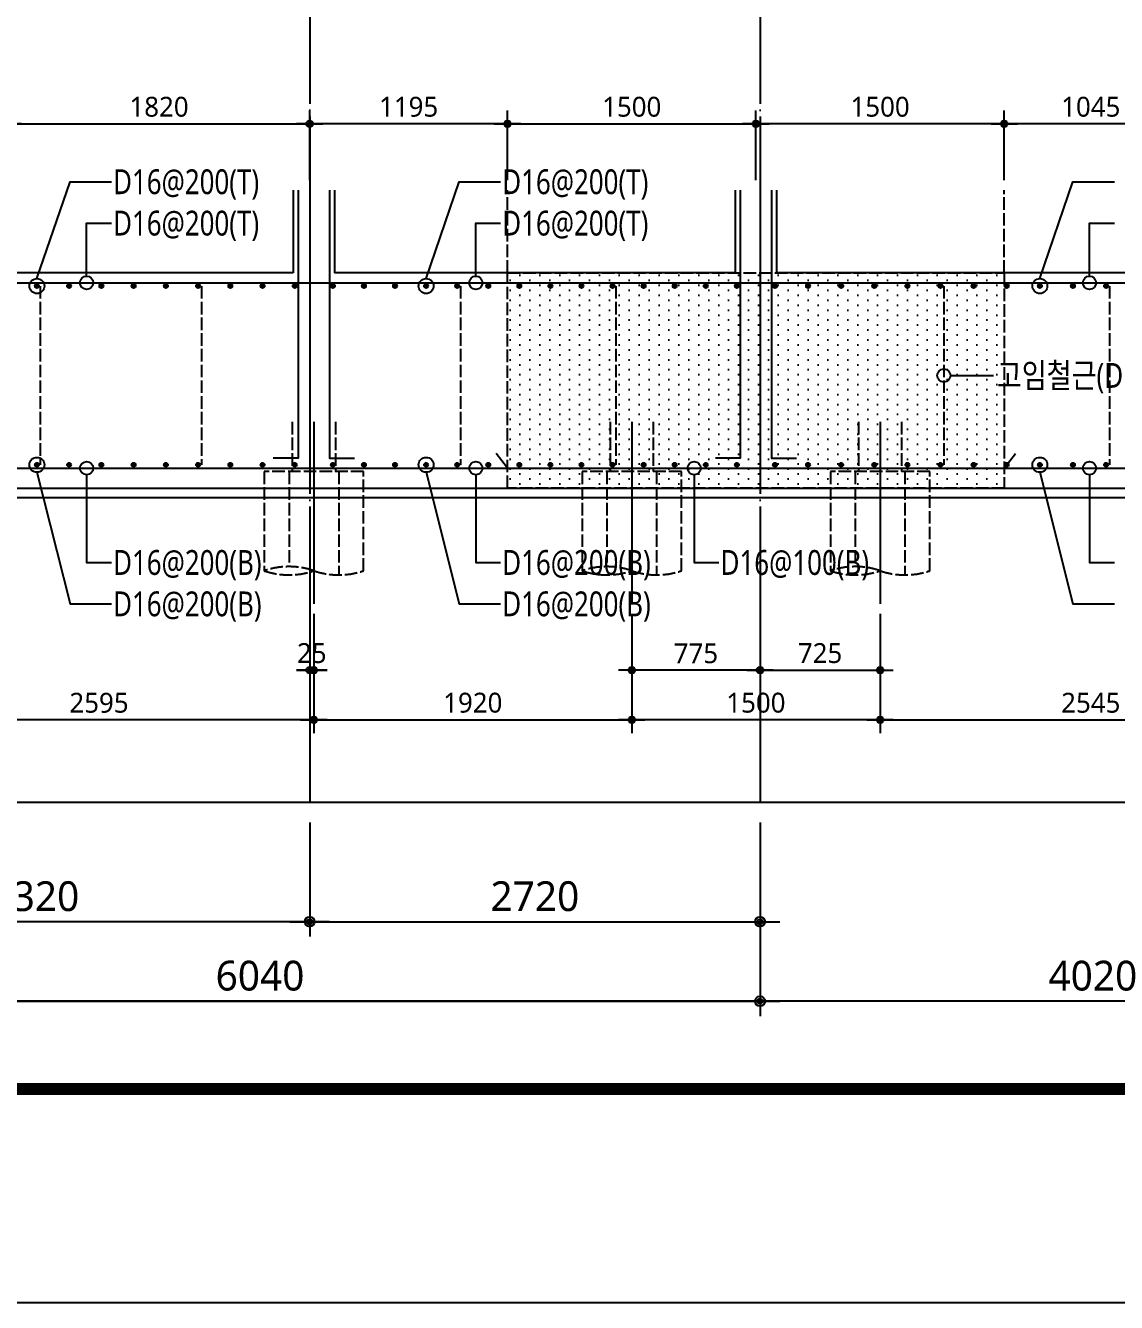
# Model space of a CAD drawing. Header units: millimetres. Extents: x 317501 to 814054, y -400799 to -14117.
# Drawn here: x 734198 to 740787, y -63787 to -56074 of the extents above; entities that cross this region are included whole.
import ezdxf
from ezdxf.enums import TextEntityAlignment as Align

# ---------------------------------------------------------------- set-up
doc = ezdxf.new("R2010")
doc.units = ezdxf.units.MM
doc.header["$LTSCALE"] = 38
doc.linetypes.add('CEN', pattern=[62, 60, -1, 0, -1])
doc.linetypes.add('HID', pattern=[2.5, 2, -0.5])
doc.layers.get('Defpoints').update_dxf_attribs({"color": 145})
for name, color, linetype in [('BAR1', 3, 'Continuous'), ('BARR', 1, 'Continuous'), ('CEN', 1, 'CEN'), ('DIM', 7, 'Continuous'), ('DOT', 3, 'Continuous'), ('FORM_고양장항A-1BL-S-성능$0$FORM', 7, 'Continuous'), ('LEADER', 7, 'Continuous'), ('PI', 4, 'HID'), ('T', 1, 'Continuous'), ('W1', 11, 'Continuous'), ('고임철근', 4, 'HID'), ('버림', 8, 'Continuous'), ('보강구간', 6, 'HID')]:
    doc.layers.add(name, color=color, linetype=linetype)
doc.layers.add('DEFPOINT', color=144, linetype='Continuous', plot=False)
doc.layers.add('FORM_고양장항A-1BL-S-성능$0$DEFPOINT', color=144, linetype='Continuous', plot=False)
doc.layers.add('TEXT', color=3, linetype='Continuous', lineweight=9)
doc.styles.add('맑은고딕', font='malgun.ttf')
doc.dimstyles.new('DIM_40', dxfattribs={"dimscale": 40, "dimtxt": 3, "dimasz": 1, "dimexe": 2, "dimexo": 1.5, "dimgap": 1, "dimtad": 1, "dimdec": 0, "dimzin": 0, "dimdsep": 46, "dimtxsty": '맑은고딕', "dimblk1": 'DIMDOT', "dimblk2": 'DIMDOT', "dimsah": 1, "dimcen": 0.09, "dimdle": 2, "dimclrd": 7, "dimclre": 7, "dimclrt": 6, "dimadec": 0, "dimazin": 0, "dimtfac": 1, "dimtdec": 0, "dimtix": 1, "dimtmove": 2, "dimatfit": 3, "dimldrblk": 'DIMDOT', "dimfxl": 0, "dimtolj": 1, "dimtzin": 0, "dimarcsym": 0})
doc.dimstyles.new('DIM_60', dxfattribs={"dimscale": 60, "dimtxt": 3, "dimasz": 1, "dimexe": 1.5, "dimexo": 2, "dimgap": 1, "dimtad": 1, "dimdec": 0, "dimzin": 0, "dimdsep": 46, "dimtxsty": '맑은고딕', "dimblk1": 'DIMDOT', "dimblk2": 'DIMDOT', "dimsah": 1, "dimcen": 0.09, "dimdle": 2, "dimclrd": 7, "dimclre": 7, "dimclrt": 3, "dimadec": 0, "dimazin": 0, "dimtfac": 1, "dimtdec": 0, "dimtix": 1, "dimtmove": 2, "dimatfit": 3, "dimldrblk": 'DIMDOT', "dimfxl": 0, "dimtolj": 1, "dimtzin": 0, "dimarcsym": 0})

# ---------------------------------------------------------------- blocks, each defined once
blk = doc.blocks.new('FORM_고양장항A-1BL-S-성능')
at = {"layer": 'FORM_고양장항A-1BL-S-성능$0$DEFPOINT'}
blk.add_lwpolyline([(0, 594), (0, 0), (841, 0), (841, 594), (0, 594)], dxfattribs=at)
at = {"layer": 'FORM_고양장항A-1BL-S-성능$0$FORM'}
for points in [[(25, 573), (25, 21), (757, 21), (757, 573)], [(26, 572), (26, 22), (756, 22), (756, 572)]]:
    blk.add_lwpolyline(points, close=True, dxfattribs=at)
at = {"layer": 'FORM_고양장항A-1BL-S-성능$0$FORM', "const_width": 1}
blk.add_lwpolyline([(25.5, 572.5), (25.5, 21.5), (756.5, 21.5), (756.5, 572.5)], close=True, dxfattribs=at)
blk = doc.blocks.new('DIMDOT')
at = {"layer": 'DIM', "linetype": 'Continuous'}
blk.add_line((-2, 0), (2, 0), dxfattribs=at)
for radius in [0.5, 0.25]:
    blk.add_circle((0, 0), radius, dxfattribs=at)
blk = doc.blocks.new('*D71')
at = {"layer": 'Defpoints', "color": 0, "linetype": 'Continuous', "transparency": 16777216}
for p in [(738633.9, -60767.5), (742653.9, -60767.5), (738633.9, -61967.5)]:
    blk.add_point(p, dxfattribs=at)
at = {"layer": 'DIM', "color": 7, "linetype": 'Continuous', "lineweight": -2, "transparency": 16777216}
for p, q in [((738633.9, -60887.5), (738633.9, -62057.5)), ((742653.9, -60887.5), (742653.9, -62057.5)), ((742593.9, -61967.5), (738693.9, -61967.5))]:
    blk.add_line(p, q, dxfattribs=at)
at = {"layer": 'DIM', "color": 7, "linetype": 'Continuous', "lineweight": -2, "transparency": 16777216, "xscale": 60, "yscale": 60, "zscale": 60, "rotation": 180}
blk.add_blockref('DIMDOT', (738633.9, -61967.5), dxfattribs=at)
at = {"layer": 'DIM', "color": 7, "linetype": 'Continuous', "lineweight": -2, "transparency": 16777216, "xscale": 60, "yscale": 60, "zscale": 60}
blk.add_blockref('DIMDOT', (742653.9, -61967.5), dxfattribs=at)
at = {"layer": 'DIM', "color": 3, "linetype": 'Continuous', "transparency": 16777216, "insert": (740643.9, -61814.5), "char_height": 180, "attachment_point": 5, "style": '맑은고딕'}
blk.add_mtext('\\A1;4020', dxfattribs=at)
blk = doc.blocks.new('*D73')
at = {"layer": 'Defpoints', "color": 0, "linetype": 'Continuous', "transparency": 16777216}
for p in [(732593.9, -60767.5), (738633.9, -60767.5), (738633.9, -61967.5)]:
    blk.add_point(p, dxfattribs=at)
at = {"layer": 'DIM', "color": 7, "linetype": 'Continuous', "lineweight": -2, "transparency": 16777216}
for p, q in [((732593.9, -60887.5), (732593.9, -62057.5)), ((738633.9, -60887.5), (738633.9, -62057.5)), ((732653.9, -61967.5), (738573.9, -61967.5))]:
    blk.add_line(p, q, dxfattribs=at)
at = {"layer": 'DIM', "color": 7, "linetype": 'Continuous', "lineweight": -2, "transparency": 16777216, "xscale": 60, "yscale": 60, "zscale": 60, "rotation": 180}
blk.add_blockref('DIMDOT', (732593.9, -61967.5), dxfattribs=at)
at = {"layer": 'DIM', "color": 7, "linetype": 'Continuous', "lineweight": -2, "transparency": 16777216, "xscale": 60, "yscale": 60, "zscale": 60}
blk.add_blockref('DIMDOT', (738633.9, -61967.5), dxfattribs=at)
at = {"layer": 'DIM', "color": 3, "linetype": 'Continuous', "transparency": 16777216, "insert": (735613.9, -61814.5), "char_height": 180, "attachment_point": 5, "style": '맑은고딕'}
blk.add_mtext('\\A1;6040', dxfattribs=at)
blk = doc.blocks.new('*D74')
at = {"layer": 'Defpoints', "color": 0, "linetype": 'Continuous', "transparency": 16777216}
for p in [(735913.9, -60767.5), (738633.9, -60767.5), (738633.9, -61487.5)]:
    blk.add_point(p, dxfattribs=at)
at = {"layer": 'DIM', "color": 7, "linetype": 'Continuous', "lineweight": -2, "transparency": 16777216}
for p, q in [((735913.9, -60887.5), (735913.9, -61577.5)), ((738633.9, -60887.5), (738633.9, -61577.5)), ((735973.9, -61487.5), (738573.9, -61487.5))]:
    blk.add_line(p, q, dxfattribs=at)
at = {"layer": 'DIM', "color": 7, "linetype": 'Continuous', "lineweight": -2, "transparency": 16777216, "xscale": 60, "yscale": 60, "zscale": 60, "rotation": 180}
blk.add_blockref('DIMDOT', (735913.9, -61487.5), dxfattribs=at)
at = {"layer": 'DIM', "color": 7, "linetype": 'Continuous', "lineweight": -2, "transparency": 16777216, "xscale": 60, "yscale": 60, "zscale": 60}
blk.add_blockref('DIMDOT', (738633.9, -61487.5), dxfattribs=at)
at = {"layer": 'DIM', "color": 3, "linetype": 'Continuous', "transparency": 16777216, "insert": (737273.9, -61334.5), "char_height": 180, "attachment_point": 5, "style": '맑은고딕'}
blk.add_mtext('\\A1;2720', dxfattribs=at)
blk = doc.blocks.new('*D75')
at = {"layer": 'Defpoints', "color": 0, "linetype": 'Continuous', "transparency": 16777216}
for p in [(732593.9, -60767.5), (735913.9, -60767.5), (732593.9, -61487.5)]:
    blk.add_point(p, dxfattribs=at)
at = {"layer": 'DIM', "color": 7, "linetype": 'Continuous', "lineweight": -2, "transparency": 16777216}
for p, q in [((732593.9, -60887.5), (732593.9, -61577.5)), ((735913.9, -60887.5), (735913.9, -61577.5)), ((735853.9, -61487.5), (732653.9, -61487.5))]:
    blk.add_line(p, q, dxfattribs=at)
at = {"layer": 'DIM', "color": 7, "linetype": 'Continuous', "lineweight": -2, "transparency": 16777216, "xscale": 60, "yscale": 60, "zscale": 60, "rotation": 180}
blk.add_blockref('DIMDOT', (732593.9, -61487.5), dxfattribs=at)
at = {"layer": 'DIM', "color": 7, "linetype": 'Continuous', "lineweight": -2, "transparency": 16777216, "xscale": 60, "yscale": 60, "zscale": 60}
blk.add_blockref('DIMDOT', (735913.9, -61487.5), dxfattribs=at)
at = {"layer": 'DIM', "color": 3, "linetype": 'Continuous', "transparency": 16777216, "insert": (734253.9, -61334.5), "char_height": 180, "attachment_point": 5, "style": '맑은고딕'}
blk.add_mtext('\\A1;3320', dxfattribs=at)
blk = doc.blocks.new('BAR')
at = {"layer": 'BARR'}
h = blk.add_hatch(color=256, dxfattribs=at)
edge = h.paths.add_edge_path()
edge.add_arc((0, 0), 15, 0, 360)
blk.add_circle((0, 0), 15, dxfattribs=at)
blk = doc.blocks.new('p')
at = {"layer": 'PI'}
for p, q in [((-130, 300), (-130, 0)), ((130, 300), (130, 0)), ((300, 0), (-300, 0)), ((-300, 0), (-300, -600)), ((-150, 0), (-150, -575)), ((150, 0), (150, -625)), ((300, -600), (300, 0))]:
    blk.add_line(p, q, dxfattribs=at)
at = {"layer": 'PI', "color": 6, "linetype": 'Continuous'}
blk.add_line((0, 300, 0), (0, -800, 0), dxfattribs=at)
at = {"layer": 'PI'}
for centre, start, end in [((-150, -1037.5), 71.07536, 108.92464), ((-150, -162.5), 251.07536, 288.92464), ((150, -162.5), 251.07536, 288.92464)]:
    blk.add_arc(centre, 462.5, start, end, dxfattribs=at)
blk = doc.blocks.new('*D425')
at = {"layer": 'Defpoints', "color": 0, "linetype": 'Continuous', "transparency": 16777216}
for p in [(733343.9, -59567.5, 0), (735938.9, -59567.5, 0), (733343.9, -60267.5, 0)]:
    blk.add_point(p, dxfattribs=at)
at = {"layer": 'DIM', "color": 7, "linetype": 'Continuous', "lineweight": -2, "transparency": 16777216}
for p, q in [((733343.9, -59627.5, 0), (733343.9, -60347.5, 0)), ((735938.9, -59627.5, 0), (735938.9, -60347.5, 0)), ((735898.9, -60267.5, 0), (733383.9, -60267.5, 0))]:
    blk.add_line(p, q, dxfattribs=at)
at = {"layer": 'DIM', "color": 7, "linetype": 'Continuous', "lineweight": -2, "transparency": 16777216, "xscale": 40, "yscale": 40, "zscale": 40, "rotation": 180}
blk.add_blockref('DIMDOT', (733343.9, -60267.5, 0), dxfattribs=at)
at = {"layer": 'DIM', "color": 7, "linetype": 'Continuous', "lineweight": -2, "transparency": 16777216, "xscale": 40, "yscale": 40, "zscale": 40}
blk.add_blockref('DIMDOT', (735938.9, -60267.5, 0), dxfattribs=at)
at = {"layer": 'DIM', "color": 6, "linetype": 'Continuous', "transparency": 16777216, "insert": (734641.4, -60165.5, 0), "char_height": 120, "attachment_point": 5, "style": '맑은고딕'}
blk.add_mtext('\\A1;2595', dxfattribs=at)
blk = doc.blocks.new('*D426')
at = {"layer": 'Defpoints', "color": 0, "linetype": 'Continuous', "transparency": 16777216}
for p in [(735938.9, -59567.5, 0), (737858.9, -59567.5, 0), (737858.9, -60267.5, 0)]:
    blk.add_point(p, dxfattribs=at)
at = {"layer": 'DIM', "color": 7, "linetype": 'Continuous', "lineweight": -2, "transparency": 16777216}
for p, q in [((735938.9, -59627.5, 0), (735938.9, -60347.5, 0)), ((737858.9, -59627.5, 0), (737858.9, -60347.5, 0)), ((735978.9, -60267.5, 0), (737818.9, -60267.5, 0))]:
    blk.add_line(p, q, dxfattribs=at)
at = {"layer": 'DIM', "color": 7, "linetype": 'Continuous', "lineweight": -2, "transparency": 16777216, "xscale": 40, "yscale": 40, "zscale": 40, "rotation": 180}
blk.add_blockref('DIMDOT', (735938.9, -60267.5, 0), dxfattribs=at)
at = {"layer": 'DIM', "color": 7, "linetype": 'Continuous', "lineweight": -2, "transparency": 16777216, "xscale": 40, "yscale": 40, "zscale": 40}
blk.add_blockref('DIMDOT', (737858.9, -60267.5, 0), dxfattribs=at)
at = {"layer": 'DIM', "color": 6, "linetype": 'Continuous', "transparency": 16777216, "insert": (736898.9, -60165.1, 0), "char_height": 120, "attachment_point": 5, "style": '맑은고딕'}
blk.add_mtext('\\A1;1920', dxfattribs=at)
blk = doc.blocks.new('*D427')
at = {"layer": 'Defpoints', "color": 0, "linetype": 'Continuous', "transparency": 16777216}
for p in [(737858.9, -59567.5, 0), (739358.9, -59567.5, 0), (737858.9, -60267.5, 0)]:
    blk.add_point(p, dxfattribs=at)
at = {"layer": 'DIM', "color": 7, "linetype": 'Continuous', "lineweight": -2, "transparency": 16777216}
for p, q in [((737858.9, -59627.5, 0), (737858.9, -60347.5, 0)), ((739358.9, -59627.5, 0), (739358.9, -60347.5, 0)), ((739318.9, -60267.5, 0), (737898.9, -60267.5, 0))]:
    blk.add_line(p, q, dxfattribs=at)
at = {"layer": 'DIM', "color": 7, "linetype": 'Continuous', "lineweight": -2, "transparency": 16777216, "xscale": 40, "yscale": 40, "zscale": 40, "rotation": 180}
blk.add_blockref('DIMDOT', (737858.9, -60267.5, 0), dxfattribs=at)
at = {"layer": 'DIM', "color": 7, "linetype": 'Continuous', "lineweight": -2, "transparency": 16777216, "xscale": 40, "yscale": 40, "zscale": 40}
blk.add_blockref('DIMDOT', (739358.9, -60267.5, 0), dxfattribs=at)
at = {"layer": 'DIM', "color": 6, "linetype": 'Continuous', "transparency": 16777216, "insert": (738608.9, -60165.1, 0), "char_height": 120, "attachment_point": 5, "style": '맑은고딕'}
blk.add_mtext('\\A1;1500', dxfattribs=at)
blk = doc.blocks.new('*D428')
at = {"layer": 'Defpoints', "color": 0, "linetype": 'Continuous', "transparency": 16777216}
for p in [(739358.9, -59567.5, 0), (741903.9, -59567.5, 0), (741903.9, -60267.5, 0)]:
    blk.add_point(p, dxfattribs=at)
at = {"layer": 'DIM', "color": 7, "linetype": 'Continuous', "lineweight": -2, "transparency": 16777216}
for p, q in [((739358.9, -59627.5, 0), (739358.9, -60347.5, 0)), ((741903.9, -59627.5, 0), (741903.9, -60347.5, 0)), ((739398.9, -60267.5, 0), (741863.9, -60267.5, 0))]:
    blk.add_line(p, q, dxfattribs=at)
at = {"layer": 'DIM', "color": 7, "linetype": 'Continuous', "lineweight": -2, "transparency": 16777216, "xscale": 40, "yscale": 40, "zscale": 40, "rotation": 180}
blk.add_blockref('DIMDOT', (739358.9, -60267.5, 0), dxfattribs=at)
at = {"layer": 'DIM', "color": 7, "linetype": 'Continuous', "lineweight": -2, "transparency": 16777216, "xscale": 40, "yscale": 40, "zscale": 40}
blk.add_blockref('DIMDOT', (741903.9, -60267.5, 0), dxfattribs=at)
at = {"layer": 'DIM', "color": 6, "linetype": 'Continuous', "transparency": 16777216, "insert": (740631.4, -60165.5, 0), "char_height": 120, "attachment_point": 5, "style": '맑은고딕'}
blk.add_mtext('\\A1;2545', dxfattribs=at)
blk = doc.blocks.new('*D439')
at = {"layer": 'Defpoints', "color": 0, "linetype": 'Continuous', "transparency": 16777216}
for p in [(737858.9, -59567.5, 0), (738633.9, -59567.5), (737858.9, -59967.5, 0)]:
    blk.add_point(p, dxfattribs=at)
at = {"layer": 'DIM', "color": 7, "linetype": 'Continuous', "lineweight": -2, "transparency": 16777216}
for p, q in [((737858.9, -59627.5, 0), (737858.9, -60047.5, 0)), ((738633.9, -59627.5, 0), (738633.9, -60047.5, 0)), ((738593.9, -59967.5, 0), (737898.9, -59967.5, 0))]:
    blk.add_line(p, q, dxfattribs=at)
at = {"layer": 'DIM', "color": 7, "linetype": 'Continuous', "lineweight": -2, "transparency": 16777216, "xscale": 40, "yscale": 40, "zscale": 40, "rotation": 180}
blk.add_blockref('DIMDOT', (737858.9, -59967.5, 0), dxfattribs=at)
at = {"layer": 'DIM', "color": 7, "linetype": 'Continuous', "lineweight": -2, "transparency": 16777216, "xscale": 40, "yscale": 40, "zscale": 40}
blk.add_blockref('DIMDOT', (738633.9, -59967.5, 0), dxfattribs=at)
at = {"layer": 'DIM', "color": 6, "linetype": 'Continuous', "transparency": 16777216, "insert": (738246.4, -59866.5, 0), "char_height": 120, "attachment_point": 5, "style": '맑은고딕'}
blk.add_mtext('\\A1;775', dxfattribs=at)
blk = doc.blocks.new('*D440')
at = {"layer": 'Defpoints', "color": 0, "linetype": 'Continuous', "transparency": 16777216}
for p in [(738633.9, -59567.5), (739358.9, -59567.5, 0), (739358.9, -59967.5, 0)]:
    blk.add_point(p, dxfattribs=at)
at = {"layer": 'DIM', "color": 7, "linetype": 'Continuous', "lineweight": -2, "transparency": 16777216}
for p, q in [((738633.9, -59627.5, 0), (738633.9, -60047.5, 0)), ((739358.9, -59627.5, 0), (739358.9, -60047.5, 0)), ((738673.9, -59967.5, 0), (739318.9, -59967.5, 0))]:
    blk.add_line(p, q, dxfattribs=at)
at = {"layer": 'DIM', "color": 7, "linetype": 'Continuous', "lineweight": -2, "transparency": 16777216, "xscale": 40, "yscale": 40, "zscale": 40, "rotation": 180}
blk.add_blockref('DIMDOT', (738633.9, -59967.5, 0), dxfattribs=at)
at = {"layer": 'DIM', "color": 7, "linetype": 'Continuous', "lineweight": -2, "transparency": 16777216, "xscale": 40, "yscale": 40, "zscale": 40}
blk.add_blockref('DIMDOT', (739358.9, -59967.5, 0), dxfattribs=at)
at = {"layer": 'DIM', "color": 6, "linetype": 'Continuous', "transparency": 16777216, "insert": (738996.4, -59865.5, 0), "char_height": 120, "attachment_point": 5, "style": '맑은고딕'}
blk.add_mtext('\\A1;725', dxfattribs=at)
blk = doc.blocks.new('*D449')
at = {"layer": 'Defpoints', "color": 0, "linetype": 'Continuous', "transparency": 16777216}
for p in [(735913.9, -59567.5), (735938.9, -59567.5), (735913.9, -59967.5)]:
    blk.add_point(p, dxfattribs=at)
at = {"layer": 'DIM', "color": 7, "linetype": 'Continuous', "lineweight": -2, "transparency": 16777216}
for p, q in [((735913.9, -59627.5), (735913.9, -60047.5)), ((735938.9, -59627.5), (735938.9, -60047.5)), ((735873.9, -59967.5), (735833.9, -59967.5)), ((735938.9, -59967.5), (735913.9, -59967.5)), ((735978.9, -59967.5), (736018.9, -59967.5))]:
    blk.add_line(p, q, dxfattribs=at)
at = {"layer": 'DIM', "color": 7, "linetype": 'Continuous', "lineweight": -2, "transparency": 16777216, "xscale": 40, "yscale": 40, "zscale": 40}
blk.add_blockref('DIMDOT', (735913.9, -59967.5), dxfattribs=at)
at = {"layer": 'DIM', "color": 7, "linetype": 'Continuous', "lineweight": -2, "transparency": 16777216, "xscale": 40, "yscale": 40, "zscale": 40, "rotation": 180}
blk.add_blockref('DIMDOT', (735938.9, -59967.5), dxfattribs=at)
at = {"layer": 'DIM', "color": 6, "linetype": 'Continuous', "transparency": 16777216, "insert": (735926.4, -59865.5), "char_height": 120, "attachment_point": 5, "style": '맑은고딕'}
blk.add_mtext('\\A1;25', dxfattribs=at)
blk = doc.blocks.new('*D453')
at = {"layer": 'Defpoints', "color": 0, "linetype": 'Continuous', "transparency": 16777216}
for p in [(738608.9, -56667.5), (738608.9, -57067.5), (740108.9, -57067.5)]:
    blk.add_point(p, dxfattribs=at)
at = {"layer": 'DIM', "color": 7, "linetype": 'Continuous', "lineweight": -2, "transparency": 16777216}
for p, q in [((738608.9, -57007.5), (738608.9, -56587.5)), ((740108.9, -57007.5), (740108.9, -56587.5)), ((740068.9, -56667.5), (738648.9, -56667.5))]:
    blk.add_line(p, q, dxfattribs=at)
at = {"layer": 'DIM', "color": 7, "linetype": 'Continuous', "lineweight": -2, "transparency": 16777216, "xscale": 40, "yscale": 40, "zscale": 40, "rotation": 180}
blk.add_blockref('DIMDOT', (738608.9, -56667.5), dxfattribs=at)
at = {"layer": 'DIM', "color": 7, "linetype": 'Continuous', "lineweight": -2, "transparency": 16777216, "xscale": 40, "yscale": 40, "zscale": 40}
blk.add_blockref('DIMDOT', (740108.9, -56667.5), dxfattribs=at)
at = {"layer": 'DIM', "color": 6, "linetype": 'Continuous', "transparency": 16777216, "insert": (739358.9, -56565.1), "char_height": 120, "attachment_point": 5, "style": '맑은고딕'}
blk.add_mtext('\\A1;1500', dxfattribs=at)
blk = doc.blocks.new('*D454')
at = {"layer": 'Defpoints', "color": 0, "linetype": 'Continuous', "transparency": 16777216}
for p in [(738608.9, -56667.5), (737108.9, -57067.5), (738608.9, -57067.5)]:
    blk.add_point(p, dxfattribs=at)
at = {"layer": 'DIM', "color": 7, "linetype": 'Continuous', "lineweight": -2, "transparency": 16777216}
for p, q in [((737108.9, -57007.5), (737108.9, -56587.5)), ((738608.9, -57007.5), (738608.9, -56587.5)), ((737148.9, -56667.5), (738568.9, -56667.5))]:
    blk.add_line(p, q, dxfattribs=at)
at = {"layer": 'DIM', "color": 7, "linetype": 'Continuous', "lineweight": -2, "transparency": 16777216, "xscale": 40, "yscale": 40, "zscale": 40, "rotation": 180}
blk.add_blockref('DIMDOT', (737108.9, -56667.5), dxfattribs=at)
at = {"layer": 'DIM', "color": 7, "linetype": 'Continuous', "lineweight": -2, "transparency": 16777216, "xscale": 40, "yscale": 40, "zscale": 40}
blk.add_blockref('DIMDOT', (738608.9, -56667.5), dxfattribs=at)
at = {"layer": 'DIM', "color": 6, "linetype": 'Continuous', "transparency": 16777216, "insert": (737858.9, -56565.1), "char_height": 120, "attachment_point": 5, "style": '맑은고딕'}
blk.add_mtext('\\A1;1500', dxfattribs=at)
blk = doc.blocks.new('*D464')
at = {"layer": 'Defpoints', "color": 0, "linetype": 'Continuous', "transparency": 16777216}
for p in [(735913.9, -56667.5), (735913.9, -57067.5), (737108.9, -57067.5)]:
    blk.add_point(p, dxfattribs=at)
at = {"layer": 'DIM', "color": 7, "linetype": 'Continuous', "lineweight": -2, "transparency": 16777216}
for p, q in [((735913.9, -57007.5), (735913.9, -56587.5)), ((737108.9, -57007.5), (737108.9, -56587.5)), ((737068.9, -56667.5), (735953.9, -56667.5))]:
    blk.add_line(p, q, dxfattribs=at)
at = {"layer": 'DIM', "color": 7, "linetype": 'Continuous', "lineweight": -2, "transparency": 16777216, "xscale": 40, "yscale": 40, "zscale": 40, "rotation": 180}
blk.add_blockref('DIMDOT', (735913.9, -56667.5), dxfattribs=at)
at = {"layer": 'DIM', "color": 7, "linetype": 'Continuous', "lineweight": -2, "transparency": 16777216, "xscale": 40, "yscale": 40, "zscale": 40}
blk.add_blockref('DIMDOT', (737108.9, -56667.5), dxfattribs=at)
at = {"layer": 'DIM', "color": 6, "linetype": 'Continuous', "transparency": 16777216, "insert": (736511.4, -56565.1), "char_height": 120, "attachment_point": 5, "style": '맑은고딕'}
blk.add_mtext('\\A1;1195', dxfattribs=at)
blk = doc.blocks.new('*D465')
at = {"layer": 'Defpoints', "color": 0, "linetype": 'Continuous', "transparency": 16777216}
for p in [(735913.9, -56667.5), (734093.9, -57067.5), (735913.9, -57067.5)]:
    blk.add_point(p, dxfattribs=at)
at = {"layer": 'DIM', "color": 7, "linetype": 'Continuous', "lineweight": -2, "transparency": 16777216}
for p, q in [((734093.9, -57007.5), (734093.9, -56587.5)), ((735913.9, -57007.5), (735913.9, -56587.5)), ((734133.9, -56667.5), (735873.9, -56667.5))]:
    blk.add_line(p, q, dxfattribs=at)
at = {"layer": 'DIM', "color": 7, "linetype": 'Continuous', "lineweight": -2, "transparency": 16777216, "xscale": 40, "yscale": 40, "zscale": 40, "rotation": 180}
blk.add_blockref('DIMDOT', (734093.9, -56667.5), dxfattribs=at)
at = {"layer": 'DIM', "color": 7, "linetype": 'Continuous', "lineweight": -2, "transparency": 16777216, "xscale": 40, "yscale": 40, "zscale": 40}
blk.add_blockref('DIMDOT', (735913.9, -56667.5), dxfattribs=at)
at = {"layer": 'DIM', "color": 6, "linetype": 'Continuous', "transparency": 16777216, "insert": (735003.9, -56565.1), "char_height": 120, "attachment_point": 5, "style": '맑은고딕'}
blk.add_mtext('\\A1;1820', dxfattribs=at)
blk = doc.blocks.new('*D466')
at = {"layer": 'Defpoints', "color": 0, "linetype": 'Continuous', "transparency": 16777216}
for p in [(740108.9, -56667.5), (740108.9, -57067.5), (741153.9, -57067.5)]:
    blk.add_point(p, dxfattribs=at)
at = {"layer": 'DIM', "color": 7, "linetype": 'Continuous', "lineweight": -2, "transparency": 16777216}
for p, q in [((740108.9, -57007.5), (740108.9, -56587.5)), ((741153.9, -57007.5), (741153.9, -56587.5)), ((741113.9, -56667.5), (740148.9, -56667.5))]:
    blk.add_line(p, q, dxfattribs=at)
at = {"layer": 'DIM', "color": 7, "linetype": 'Continuous', "lineweight": -2, "transparency": 16777216, "xscale": 40, "yscale": 40, "zscale": 40, "rotation": 180}
blk.add_blockref('DIMDOT', (740108.9, -56667.5), dxfattribs=at)
at = {"layer": 'DIM', "color": 7, "linetype": 'Continuous', "lineweight": -2, "transparency": 16777216, "xscale": 40, "yscale": 40, "zscale": 40}
blk.add_blockref('DIMDOT', (741153.9, -56667.5), dxfattribs=at)
at = {"layer": 'DIM', "color": 6, "linetype": 'Continuous', "transparency": 16777216, "insert": (740631.4, -56565.1), "char_height": 120, "attachment_point": 5, "style": '맑은고딕'}
blk.add_mtext('\\A1;1045', dxfattribs=at)

msp = doc.modelspace()

# ---------------------------------------------------------------- hatches: boundary and pattern name
at = {"layer": 'DOT'}
h = msp.add_hatch(dxfattribs=at)
h.set_pattern_fill('DOTS', color=256, scale=60, angle=-90, style=0)
h.set_pattern_definition([(270, (573923.93, -284232.5), (60, -30), [0, -60])])
h.paths.add_polyline_path([(740108.9, -57567.5), (737108.9, -57567.5), (737108.9, -58867.5), (740108.9, -58867.5)])

# ---------------------------------------------------------------- linework, layer by layer
at = {"layer": 'BAR1'}
for p, q in [((725703.9, -57627.5), (754998.9, -57627.5)), ((737108.9, -58747.5), (737040.3, -58659.5)), ((740108.9, -58747.5), (740177.6, -58659.5)), ((725703.9, -58747.5), (755143.9, -58747.5))]:
    msp.add_line(p, q, dxfattribs=at)
for points in [[(735843.9, -57067.5), (735843.9, -58687.5), (735693.9, -58687.5)], [(736033.9, -57067.5), (736033.9, -58687.5), (736183.9, -58687.5)], [(738513.9, -57067.5), (738513.9, -58687.5), (738363.9, -58687.5)], [(738703.9, -57067.5), (738703.9, -58687.5), (738853.9, -58687.5)]]:
    msp.add_lwpolyline(points, dxfattribs=at)
at = {"layer": 'CEN'}
for p, q in [((735913.9, -54267.5), (735913.9, -60767.5)), ((738633.9, -54267.5), (738633.9, -60767.5))]:
    msp.add_line(p, q, dxfattribs=at)
at = {"layer": 'DEFPOINT'}
for points in [[(723053.9, -32142.5), (764678.9, -32142.5), (764678.9, -61967.5), (723053.9, -61967.5)], [(724553.9, -33342.5), (763478.9, -33342.5), (763478.9, -60767.5), (724553.9, -60767.5)]]:
    msp.add_lwpolyline(points, close=True, dxfattribs=at)
at = {"layer": 'LEADER', "color": 7}
msp.add_line((739783.9, -58187.5), (740043.9, -58187.5), dxfattribs=at)
for points in [[(734266.4, -57602.5), (734466.4, -57017.5), (734716.4, -57017.5)], [(736617, -57602.5), (736817, -57017.5), (737067, -57017.5)], [(740323.9, -57602.5), (740523.9, -57017.5), (740773.9, -57017.5)], [(734566.4, -57587.5), (734566.4, -57267.5), (734716.4, -57267.5)], [(736917, -57587.5), (736917, -57267.5), (737067, -57267.5)], [(740623.9, -57587.5), (740623.9, -57267.5), (740773.9, -57267.5)], [(734266.4, -58772.5), (734466.4, -59567.5), (734716.4, -59567.5)], [(736617, -58772.5), (736817, -59567.5), (737067, -59567.5)], [(740323.9, -58772.5), (740523.9, -59567.5), (740773.9, -59567.5)], [(734566.4, -58787.5), (734566.4, -59317.5), (734716.4, -59317.5)], [(736917, -58787.5), (736917, -59317.5), (737067, -59317.5)], [(738235.7, -58787.5), (738235.7, -59317.5), (738385.7, -59317.5)], [(740623.9, -58787.5), (740623.9, -59317.5), (740773.9, -59317.5)]]:
    msp.add_lwpolyline(points, dxfattribs=at)
for centre, radius in [((734266.4, -57647.5), 45), ((734566.4, -57627.5), 40), ((736617, -57647.5), 45), ((736917, -57627.5), 40), ((740323.9, -57647.5), 45), ((740623.9, -57627.5), 40), ((739743.9, -58187.5), 40), ((734266.4, -58727.5), 45), ((736617, -58727.5), 45), ((740323.9, -58727.5), 45), ((734566.4, -58747.5), 40), ((736917, -58747.5), 40), ((738235.7, -58747.5), 40), ((740623.9, -58747.5), 40)]:
    msp.add_circle(centre, radius, dxfattribs=at)
at = {"layer": 'W1'}
for p, q in [((735813.9, -57067.5), (735813.9, -57567.5)), ((736063.9, -57067.5), (736063.9, -57567.5)), ((738483.9, -57067.5), (738483.9, -57567.5)), ((738733.9, -57067.5), (738733.9, -57567.5)), ((735813.9, -57567.5), (732718.9, -57567.5)), ((738483.9, -57567.5), (736063.9, -57567.5)), ((742528.9, -57567.5), (738733.9, -57567.5)), ((725643.9, -58867.5), (756678.9, -58867.5))]:
    msp.add_line(p, q, dxfattribs=at)
at = {"layer": '고임철근'}
for p, q in [((734286.4, -57647.5), (734286.4, -58727.5)), ((735259.9, -57647.5), (735259.9, -58727.5)), ((736824.7, -57647.5), (736824.7, -58727.5)), ((737763.2, -57647.5), (737763.2, -58727.5)), ((739743.9, -57647.5), (739743.9, -58727.5)), ((740743.9, -57647.5), (740743.9, -58727.5))]:
    msp.add_line(p, q, dxfattribs=at)
at = {"layer": '버림'}
msp.add_lwpolyline([(756678.9, -58927.5), (725543.9, -58927.5)], dxfattribs=at)
at = {"layer": '보강구간'}
for p, q in [((737108.9, -57567.5), (737108.9, -57067.5)), ((740108.9, -57567.5), (740108.9, -57067.5))]:
    msp.add_line(p, q, dxfattribs=at)
msp.add_lwpolyline([(737108.9, -58867.5), (737108.9, -57567.5), (740108.9, -57567.5), (740108.9, -58867.5), (737108.9, -58867.5)], dxfattribs=at)

# ---------------------------------------------------------------- block references
at = {"xscale": 60, "yscale": 60, "zscale": 60}
msp.add_blockref('FORM_고양장항A-1BL-S-성능', (719693.9, -63787.5), dxfattribs=at)
at = {"layer": 'BARR', "xscale": 0.8, "yscale": 0.8, "zscale": 0.8, "rotation": 270}
for p in [(734266.4, -57647.5), (734461.1, -57647.5), (734655.8, -57647.5), (734850.5, -57647.5), (735045.2, -57647.5), (735239.9, -57647.5), (735434.6, -57647.5), (735629.2, -57647.5), (735823.9, -57647.5), (736053.9, -57647.5), (736241.6, -57647.5), (736429.3, -57647.5), (736617, -57647.5), (736804.7, -57647.5), (736992.4, -57647.5), (737180.1, -57647.5), (737367.8, -57647.5), (737555.5, -57647.5), (737743.2, -57647.5), (737930.9, -57647.5), (738118.5, -57647.5), (738306.2, -57647.5), (738493.9, -57647.5), (738723.9, -57647.5), (738923.9, -57647.5), (739123.9, -57647.5), (739323.9, -57647.5), (739523.9, -57647.5), (739723.9, -57647.5), (739923.9, -57647.5), (740123.9, -57647.5), (740323.9, -57647.5), (740523.9, -57647.5), (740723.9, -57647.5), (734266.4, -58727.5), (734461.1, -58727.5), (734655.8, -58727.5), (734850.5, -58727.5), (735045.2, -58727.5), (735239.9, -58727.5), (735434.6, -58727.5), (735629.2, -58727.5), (735823.9, -58727.5), (736053.9, -58727.5), (736241.6, -58727.5), (736429.3, -58727.5), (736617, -58727.5), (736804.7, -58727.5), (736992.4, -58727.5), (737180.1, -58727.5), (737367.8, -58727.5), (737555.5, -58727.5), (737743.2, -58727.5), (737930.9, -58727.5), (738118.5, -58727.5), (738306.2, -58727.5), (738493.9, -58727.5), (738723.9, -58727.5), (738923.9, -58727.5), (739123.9, -58727.5), (739323.9, -58727.5), (739523.9, -58727.5), (739723.9, -58727.5), (739923.9, -58727.5), (740123.9, -58727.5), (740323.9, -58727.5), (740523.9, -58727.5), (740723.9, -58727.5)]:
    msp.add_blockref('BAR', p, dxfattribs=at)
at = {"layer": 'PI'}
for p in [(735938.9, -58767.5), (737858.9, -58767.5), (739358.9, -58767.5)]:
    msp.add_blockref('p', p, dxfattribs=at)

# ---------------------------------------------------------------- texts
at = {"layer": 'T', "style": '맑은고딕', "width": 0.8}
for s, p in [('D16@200(T)', (734726.4, -57017.5)), ('D16@200(T)', (737077, -57017.5)), ('D16@200(T)', (734726.4, -57267.5)), ('D16@200(T)', (737077, -57267.5)), ('D16@200(B)', (734726.4, -59317.5)), ('D16@200(B)', (737077, -59317.5)), ('D16@100(B)', (738395.7, -59317.5)), ('D16@200(B)', (734726.4, -59567.5)), ('D16@200(B)', (737077, -59567.5))]:
    msp.add_text(s, height=150, dxfattribs=at).set_placement(p, align=Align.MIDDLE_LEFT)
at = {"layer": 'TEXT', "style": '맑은고딕', "width": 0.8}
msp.add_text('고임철근(D13@1000)', height=150, dxfattribs=at).set_placement((740063.9, -58187.5), align=Align.MIDDLE_LEFT)

# ---------------------------------------------------------------- dimensions: what is measured, and where the dimension line sits
at = {"layer": 'DIM', "linetype": 'Continuous'}
for base, p1, p2, picture, middle in [((735913.9, -56667.5), (734093.9, -57067.5), (735913.9, -57067.5), '*D465', (735003.9, -56565.1)), ((738608.9, -56667.5), (737108.9, -57067.5), (738608.9, -57067.5), '*D454', (737858.9, -56565.1)), ((733343.9, -60267.5, 0), (735938.9, -59567.5, 0), (733343.9, -59567.5, 0), '*D425', (734641.4, -60165.5, 0)), ((735913.9, -59967.5), (735938.9, -59567.5), (735913.9, -59567.5), '*D449', (735926.4, -59865.5)), ((737858.9, -60267.5, 0), (739358.9, -59567.5, 0), (737858.9, -59567.5, 0), '*D427', (738608.9, -60165.1, 0)), ((737858.9, -59967.5, 0), (738633.9, -59567.5), (737858.9, -59567.5, 0), '*D439', (738246.4, -59866.5, 0))]:
    dim = msp.add_linear_dim(base=base, p1=p1, p2=p2, angle=180, dimstyle='DIM_40', override={"dimtix": 1, "dimatfit": 3}, dxfattribs=at)
    dim.commit()
    dim.dimension.update_dxf_attribs({"geometry": picture, "text_midpoint": middle})
for base, p1, p2, picture, middle in [((735913.9, -56667.5), (737108.9, -57067.5), (735913.9, -57067.5), '*D464', (736511.4, -56565.1)), ((738608.9, -56667.5), (740108.9, -57067.5), (738608.9, -57067.5), '*D453', (739358.9, -56565.1)), ((740108.9, -56667.5), (741153.9, -57067.5), (740108.9, -57067.5), '*D466', (740631.4, -56565.1)), ((737858.9, -60267.5, 0), (735938.9, -59567.5, 0), (737858.9, -59567.5, 0), '*D426', (736898.9, -60165.1, 0)), ((739358.9, -59967.5, 0), (738633.9, -59567.5), (739358.9, -59567.5, 0), '*D440', (738996.4, -59865.5, 0)), ((741903.9, -60267.5, 0), (739358.9, -59567.5, 0), (741903.9, -59567.5, 0), '*D428', (740631.4, -60165.5, 0))]:
    dim = msp.add_linear_dim(base=base, p1=p1, p2=p2, dimstyle='DIM_40', override={"dimtix": 1, "dimatfit": 3}, dxfattribs=at)
    dim.commit()
    dim.dimension.update_dxf_attribs({"geometry": picture, "text_midpoint": middle})
for base, p1, picture, middle in [((738633.9, -61967.5), (732593.9, -60767.5), '*D73', (735613.9, -61814.5)), ((738633.9, -61487.5), (735913.9, -60767.5), '*D74', (737273.9, -61334.5))]:
    dim = msp.add_linear_dim(base=base, p1=p1, p2=(738633.9, -60767.5), dimstyle='DIM_60', dxfattribs=at)
    dim.commit()
    dim.dimension.update_dxf_attribs({"geometry": picture, "text_midpoint": middle})
for base, p1, p2, picture, middle in [((732593.9, -61487.5), (735913.9, -60767.5), (732593.9, -60767.5), '*D75', (734253.9, -61334.5)), ((738633.9, -61967.5), (742653.9, -60767.5), (738633.9, -60767.5), '*D71', (740643.9, -61814.5))]:
    dim = msp.add_linear_dim(base=base, p1=p1, p2=p2, angle=180, dimstyle='DIM_60', dxfattribs=at)
    dim.commit()
    dim.dimension.update_dxf_attribs({"geometry": picture, "text_midpoint": middle})

doc.saveas('drawing.dxf')
